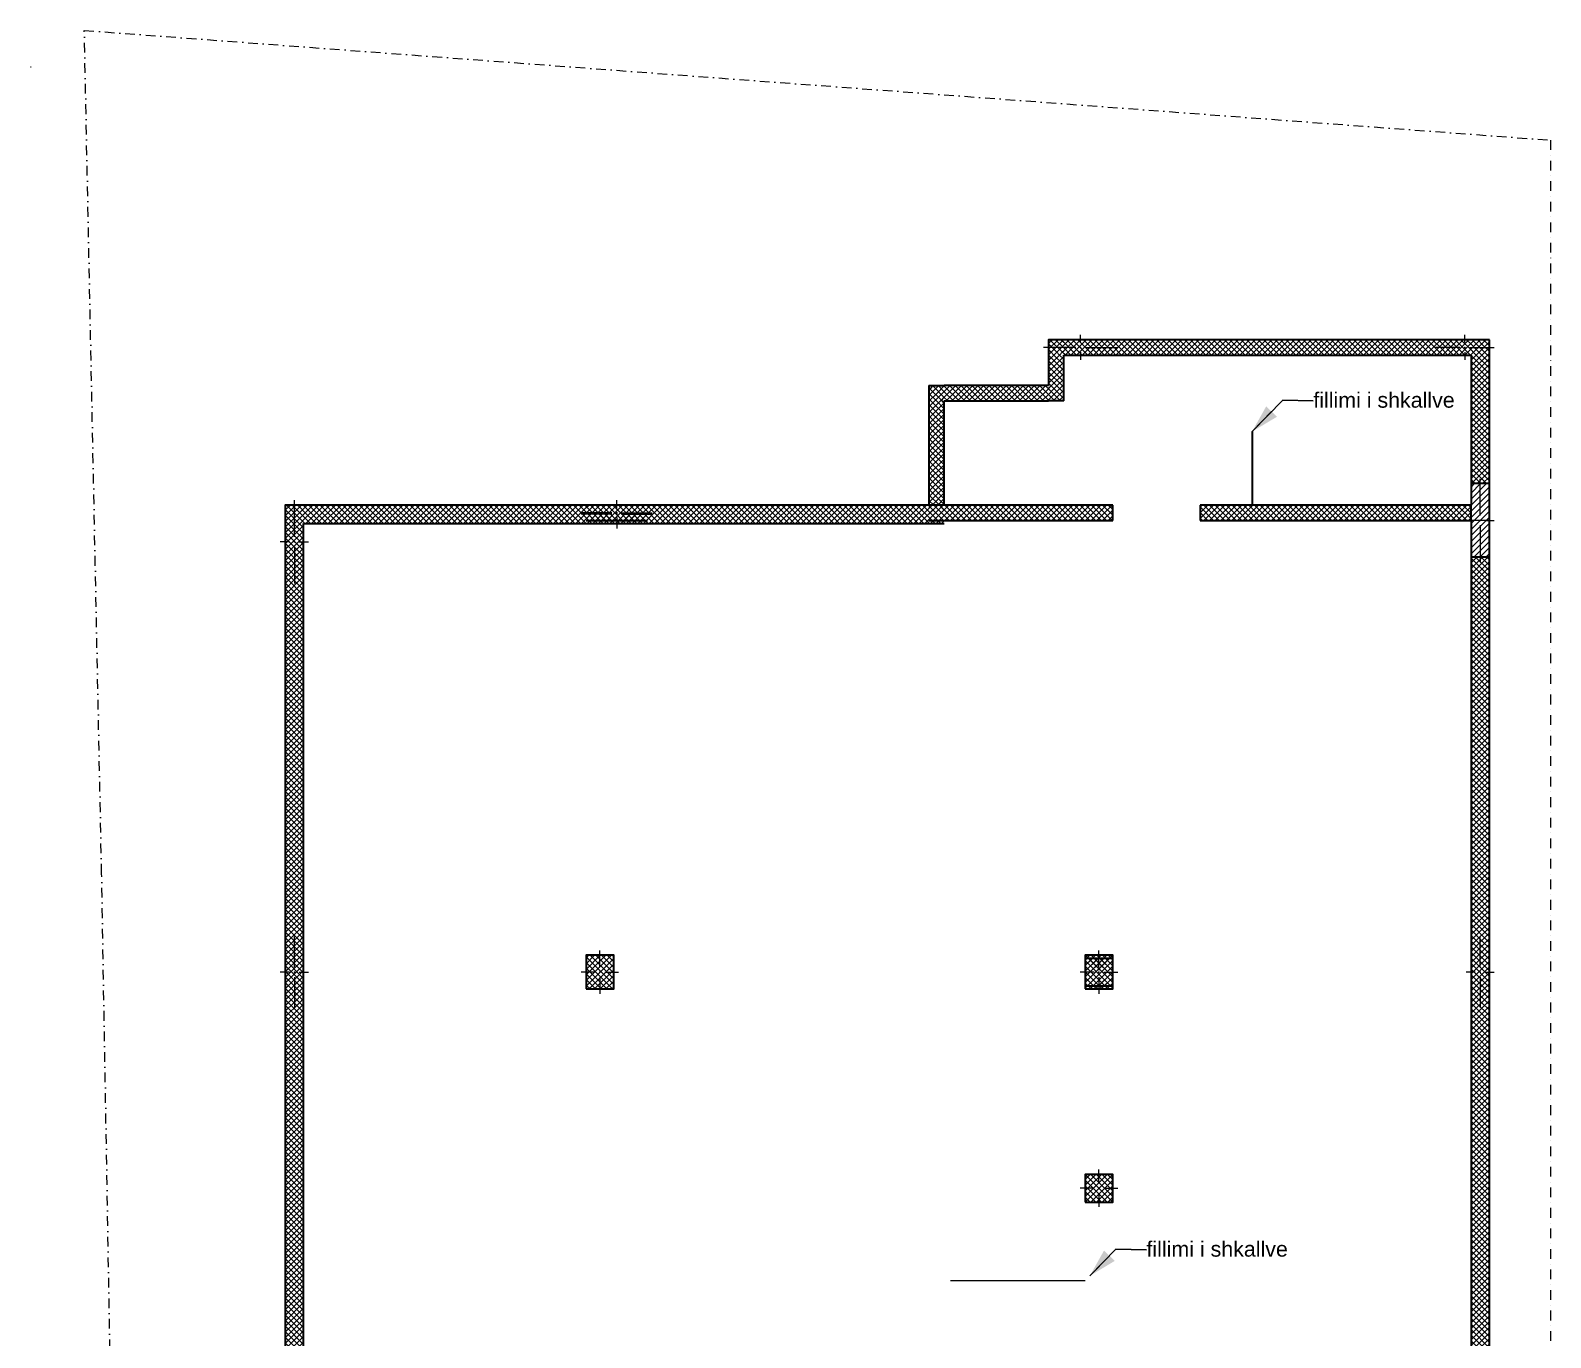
# Model space of a CAD drawing. Header units: millimetres. Extents: x -1565066 to -1540241, y -2848569 to -2781089.
# Drawn here: x -1565066 to -1540241, y -2802430 to -2781089 of the extents above; entities that cross this region are included whole.
import ezdxf

# ---------------------------------------------------------------- set-up
doc = ezdxf.new("R2010")
doc.units = ezdxf.units.MM
doc.header["$MEASUREMENT"] = 0
doc.linetypes.add('Dot & Dashed', pattern=[335.138881, 158.75, -88.194444, 0, -88.194437])
for name, color, linetype, lineweight in [('0_Pen_No__6', 5, 'Continuous', 35), ('2D Drafting - General_Pen_No__101', 252, 'Continuous', 13), ('A - LIFTAT_Pen_No__101', 252, 'Continuous', 13), ('A - Muret_Pen_No__101', 252, 'Continuous', 13), ('A - Muret_Pen_No__22', 8, 'Continuous', 35), ('A - Parcela_Pen_No__20', 1, 'Continuous', 0), ('A - Shtyllat_Pen_No__101', 252, 'Continuous', 13), ('A - Shtyllat_Pen_No__22', 8, 'Continuous', 35), ('Annotation - Label_Pen_No__6', 5, 'Continuous', 35)]:
    doc.layers.add(name, color=color, linetype=linetype, lineweight=lineweight)
for name, color, linetype, lineweight, true_color in [('0_Pen_No__61', 7, 'Continuous', 20, 0x6a6a6a), ('A - Shtyllat_Pen_No__61', 7, 'Continuous', 20, 0x6a6a6a), ('Annotation - Label_Pen_No__4', 7, 'Continuous', 20, 0x029e21), ('Structural - Bearing_Pen_No__88', 7, 'Continuous', 20, 0xfd4435)]:
    doc.layers.add(name, color=color, linetype=linetype, lineweight=lineweight, true_color=true_color)
doc.layers.add('A - Muret', color=7, linetype='Continuous')
doc.layers.add('A - Shtyllat', color=7, linetype='Continuous')
doc.styles.add('GENERATED_STYLE_1', font='arial.ttf')
doc.dimstyles.new('GENERATED_STYLE__1', dxfattribs={"dimtxt": 0.18, "dimasz": 456, "dimexe": 0.18, "dimexo": 0.0625, "dimgap": 0, "dimtad": 0, "dimtih": 1, "dimtoh": 1, "dimdec": 4, "dimzin": 0, "dimdsep": 46, "dimcen": 0.09, "dimadec": 0, "dimazin": 0, "dimtfac": 1, "dimtdec": 4, "dimtmove": 0, "dimatfit": 3, "dimldrblk": 'ARROWHEAD_5', "dimfxl": 0, "dimtolj": 1, "dimtzin": 0, "dimarcsym": 0})
pattern_1 = [(45, (-3432101.99, -2046631.03), (-45.961939, 45.961939), []), (135, (-3432101.99, -2046631.03), (45.961939, 45.961939), [])]

# ---------------------------------------------------------------- blocks, each defined once
blk = doc.blocks.new('Wall_1', base_point=(-1541241, -2786388))
at = {"layer": 'A - Muret_Pen_No__101', "linetype": 'Continuous', "lineweight": 13}
h = blk.add_hatch(dxfattribs=at)
h.set_pattern_fill('Concrete_Block', color=252, style=0, pattern_type=2)
h.set_pattern_definition(pattern_1)
h.paths.add_polyline_path([(-1542041, -2786138), (-1547391, -2786138), (-1547391, -2786388), (-1542041, -2786388)])
at = {"layer": 'A - Muret_Pen_No__22', "color": 8, "linetype": 'Continuous', "lineweight": 35, "flags": 128}
for points in [[(-1542041, -2786138), (-1547391, -2786138)], [(-1547391, -2786388), (-1542041, -2786388)]]:
    blk.add_lwpolyline(points, dxfattribs=at)
blk = doc.blocks.new('Wall_3', base_point=(-1545964, -2788838))
at = {"layer": 'A - Muret_Pen_No__101', "linetype": 'Continuous', "lineweight": 13}
h = blk.add_hatch(dxfattribs=at)
h.set_pattern_fill('Concrete_Block', color=252, style=0, pattern_type=2)
h.set_pattern_definition(pattern_1)
h.paths.add_polyline_path([(-1545964, -2789088), (-1541541, -2789088), (-1541541, -2788838), (-1545964, -2788838)])
at = {"layer": 'A - Muret_Pen_No__22', "color": 8, "linetype": 'Continuous', "lineweight": 35, "flags": 128}
for points in [[(-1541541, -2788838), (-1545964, -2788838)], [(-1545964, -2788838), (-1545964, -2789088)], [(-1541541, -2789088), (-1541541, -2788838)], [(-1545964, -2789088), (-1541541, -2789088)]]:
    blk.add_lwpolyline(points, dxfattribs=at)
blk = doc.blocks.new('Wall_4', base_point=(-1548192, -2787138))
at = {"layer": 'A - Muret_Pen_No__101', "linetype": 'Continuous', "lineweight": 13}
h = blk.add_hatch(dxfattribs=at)
h.set_pattern_fill('Concrete_Block', color=252, style=0, pattern_type=2)
h.set_pattern_definition(pattern_1)
h.paths.add_polyline_path([(-1548442, -2786888), (-1548192, -2786888), (-1548192, -2786388), (-1548441, -2786388), (-1548441, -2786338), (-1548442, -2786338)])
h = blk.add_hatch(dxfattribs=at)
h.set_pattern_fill('Concrete_Block', color=252, style=0, pattern_type=2)
h.set_pattern_definition(pattern_1)
h.paths.add_polyline_path([(-1548442, -2786888), (-1548442, -2787138), (-1548192, -2787138)])
h = blk.add_hatch(dxfattribs=at)
h.set_pattern_fill('Concrete_Block', color=252, style=0, pattern_type=2)
h.set_pattern_definition(pattern_1)
h.paths.add_polyline_path([(-1548442, -2786888), (-1548192, -2787138), (-1548192, -2786888)])
at = {"layer": 'A - Muret_Pen_No__22', "color": 8, "linetype": 'Continuous', "lineweight": 35, "flags": 128}
for points in [[(-1548441, -2786338), (-1548442, -2786338)], [(-1548442, -2786338), (-1548442, -2786888)], [(-1548192, -2787138), (-1548192, -2786388)], [(-1548192, -2787138), (-1548442, -2787138)]]:
    blk.add_lwpolyline(points, dxfattribs=at)
blk = doc.blocks.new('Wall_5', base_point=(-1541241, -2788488))
at = {"layer": 'A - Muret_Pen_No__101', "linetype": 'Continuous', "lineweight": 13}
h = blk.add_hatch(dxfattribs=at)
h.set_pattern_fill('Concrete_Block', color=252, style=0, pattern_type=2)
h.set_pattern_definition(pattern_1)
h.paths.add_polyline_path([(-1541541, -2786388), (-1541541, -2788488), (-1541241, -2788488), (-1541241, -2786388)])
at = {"layer": 'A - Muret_Pen_No__22', "color": 8, "linetype": 'Continuous', "lineweight": 35, "flags": 128}
for points in [[(-1541541, -2786388), (-1541541, -2788488)], [(-1541241, -2788488), (-1541241, -2786388)], [(-1541241, -2788488), (-1541541, -2788488)]]:
    blk.add_lwpolyline(points, dxfattribs=at)
blk = doc.blocks.new('Wall_9', base_point=(-1560905, -2803463))
at = {"layer": 'A - Muret_Pen_No__101', "linetype": 'Continuous', "lineweight": 13}
h = blk.add_hatch(dxfattribs=at)
h.set_pattern_fill('Concrete_Block', color=252, style=0, pattern_type=2)
h.set_pattern_definition(pattern_1)
h.paths.add_polyline_path([(-1560605, -2803463), (-1560605, -2796963), (-1560905, -2796963), (-1560905, -2803463)])
at = {"layer": 'A - Muret_Pen_No__22', "color": 8, "linetype": 'Continuous', "lineweight": 35, "flags": 128}
for points in [[(-1560905, -2796963), (-1560905, -2803463)], [(-1560605, -2803463), (-1560605, -2796963)]]:
    blk.add_lwpolyline(points, dxfattribs=at)
blk = doc.blocks.new('Wall_14', base_point=(-1541241, -2803463))
at = {"layer": 'A - Muret_Pen_No__101', "linetype": 'Continuous', "lineweight": 13}
h = blk.add_hatch(dxfattribs=at)
h.set_pattern_fill('Concrete_Block', color=252, style=0, pattern_type=2)
h.set_pattern_definition(pattern_1)
h.paths.add_polyline_path([(-1541241, -2803463), (-1541241, -2796963), (-1541541, -2796963), (-1541541, -2803463)])
at = {"layer": 'A - Muret_Pen_No__22', "color": 8, "linetype": 'Continuous', "lineweight": 35, "flags": 128}
for points in [[(-1541541, -2796963), (-1541541, -2803463)], [(-1541241, -2803463), (-1541241, -2796963)]]:
    blk.add_lwpolyline(points, dxfattribs=at)
blk = doc.blocks.new('Wall_15', base_point=(-1541241, -2795963))
at = {"layer": 'A - Muret_Pen_No__101', "linetype": 'Continuous', "lineweight": 13}
h = blk.add_hatch(dxfattribs=at)
h.set_pattern_fill('Concrete_Block', color=252, style=0, pattern_type=2)
h.set_pattern_definition(pattern_1)
h.paths.add_polyline_path([(-1541241, -2795963), (-1541241, -2789688), (-1541541, -2789688), (-1541541, -2795963)])
at = {"layer": 'A - Muret_Pen_No__22', "color": 8, "linetype": 'Continuous', "lineweight": 35, "flags": 128}
for points in [[(-1541241, -2789688), (-1541541, -2789688)], [(-1541541, -2789688), (-1541541, -2795963)], [(-1541241, -2795963), (-1541241, -2789688)]]:
    blk.add_lwpolyline(points, dxfattribs=at)
blk = doc.blocks.new('Wall_17', base_point=(-1550392, -2788838))
at = {"layer": 'A - Muret_Pen_No__101', "linetype": 'Continuous', "lineweight": 13}
h = blk.add_hatch(dxfattribs=at)
h.set_pattern_fill('Concrete_Block', color=252, style=0, pattern_type=2)
h.set_pattern_definition(pattern_1)
h.paths.add_polyline_path([(-1550392, -2789088), (-1547392, -2789088), (-1547392, -2788838), (-1550392, -2788838)])
at = {"layer": 'A - Muret_Pen_No__22', "color": 8, "linetype": 'Continuous', "lineweight": 35, "flags": 128}
for points in [[(-1547392, -2788838), (-1550392, -2788838)], [(-1547392, -2789088), (-1547392, -2788838)], [(-1550392, -2789088), (-1547392, -2789088)]]:
    blk.add_lwpolyline(points, dxfattribs=at)
blk = doc.blocks.new('Wall_18', base_point=(-1550392, -2788838))
at = {"layer": 'A - Muret_Pen_No__101', "linetype": 'Continuous', "lineweight": 13}
h = blk.add_hatch(dxfattribs=at)
h.set_pattern_fill('Concrete_Block', color=252, style=0, pattern_type=2)
h.set_pattern_definition(pattern_1)
h.paths.add_polyline_path([(-1550142, -2786888), (-1550392, -2786888), (-1550142, -2787138)])
h = blk.add_hatch(dxfattribs=at)
h.set_pattern_fill('Concrete_Block', color=252, style=0, pattern_type=2)
h.set_pattern_definition(pattern_1)
h.paths.add_polyline_path([(-1550392, -2787138), (-1550142, -2787138), (-1550392, -2786888)])
h = blk.add_hatch(dxfattribs=at)
h.set_pattern_fill('Concrete_Block', color=252, style=0, pattern_type=2)
h.set_pattern_definition(pattern_1)
h.paths.add_polyline_path([(-1550392, -2787138), (-1550392, -2788838), (-1550142, -2788838), (-1550142, -2787138)])
at = {"layer": 'A - Muret_Pen_No__22', "color": 8, "linetype": 'Continuous', "lineweight": 35, "flags": 128}
for points in [[(-1550392, -2786888), (-1550142, -2786888)], [(-1550392, -2786888), (-1550392, -2788838)], [(-1550142, -2788838), (-1550142, -2787138)]]:
    blk.add_lwpolyline(points, dxfattribs=at)
blk = doc.blocks.new('Wall_19', base_point=(-1548192, -2787138))
at = {"layer": 'A - Muret_Pen_No__101', "linetype": 'Continuous', "lineweight": 13}
h = blk.add_hatch(dxfattribs=at)
h.set_pattern_fill('Concrete_Block', color=252, style=0, pattern_type=2)
h.set_pattern_definition(pattern_1)
h.paths.add_polyline_path([(-1550142, -2787138), (-1548442, -2787138), (-1548442, -2786888), (-1550142, -2786888)])
at = {"layer": 'A - Muret_Pen_No__22', "color": 8, "linetype": 'Continuous', "lineweight": 35, "flags": 128}
for points in [[(-1548442, -2786888), (-1550142, -2786888)], [(-1550142, -2787138), (-1548442, -2787138)]]:
    blk.add_lwpolyline(points, dxfattribs=at)
blk = doc.blocks.new('Wall_20', base_point=(-1560905, -2795963))
at = {"layer": 'A - Muret_Pen_No__101', "linetype": 'Continuous', "lineweight": 13}
h = blk.add_hatch(dxfattribs=at)
h.set_pattern_fill('Concrete_Block', color=252, style=0, pattern_type=2)
h.set_pattern_definition(pattern_1)
h.paths.add_polyline_path([(-1560605, -2795963), (-1560605, -2790038), (-1560905, -2790038), (-1560905, -2795963)])
at = {"layer": 'A - Muret_Pen_No__22', "color": 8, "linetype": 'Continuous', "lineweight": 35, "flags": 128}
for points in [[(-1560905, -2790038), (-1560905, -2795963)], [(-1560605, -2795963), (-1560605, -2790038)]]:
    blk.add_lwpolyline(points, dxfattribs=at)
blk = doc.blocks.new('Wall_21', base_point=(-1560655, -2788838))
at = {"layer": 'A - Muret_Pen_No__101', "linetype": 'Continuous', "lineweight": 13}
h = blk.add_hatch(dxfattribs=at)
h.set_pattern_fill('Concrete_Block', color=252, style=0, pattern_type=2)
h.set_pattern_definition(pattern_1)
h.paths.add_polyline_path([(-1555991, -2788838), (-1560605, -2788838), (-1560605, -2789138), (-1555991, -2789138)])
at = {"layer": 'A - Muret_Pen_No__22', "color": 8, "linetype": 'Continuous', "lineweight": 35, "flags": 128}
for points in [[(-1555991, -2788838), (-1560605, -2788838)], [(-1560605, -2789138), (-1555991, -2789138)]]:
    blk.add_lwpolyline(points, dxfattribs=at)
blk = doc.blocks.new('Wall_22', base_point=(-1554991, -2788838))
at = {"layer": 'A - Muret_Pen_No__101', "linetype": 'Continuous', "lineweight": 13}
h = blk.add_hatch(dxfattribs=at)
h.set_pattern_fill('Concrete_Block', color=252, style=0, pattern_type=2)
h.set_pattern_definition(pattern_1)
h.paths.add_polyline_path([(-1554991, -2789138), (-1550142, -2789138), (-1550142, -2788838), (-1554991, -2788838)])
at = {"layer": 'A - Muret_Pen_No__22', "color": 8, "linetype": 'Continuous', "lineweight": 35, "flags": 128}
for points in [[(-1550392, -2788838), (-1554991, -2788838)], [(-1554991, -2789138), (-1550142, -2789138)]]:
    blk.add_lwpolyline(points, dxfattribs=at)
blk = doc.blocks.new('Column_8', base_point=(-1555491, -2788988))
at = {"layer": 'A - Shtyllat_Pen_No__101', "linetype": 'Continuous', "lineweight": 13}
h = blk.add_hatch(dxfattribs=at)
h.set_pattern_fill('Concrete_Block', color=252, style=0, pattern_type=2)
h.set_pattern_definition(pattern_1)
h.paths.add_polyline_path([(-1555991, -2789138), (-1554991, -2789138), (-1554991, -2788838), (-1555991, -2788838)])
at = {"layer": 'A - Shtyllat_Pen_No__101', "color": 252, "linetype": 'Continuous', "lineweight": 13}
for p, q in [((-1555491, -2788908), (-1555491, -2788758)), ((-1555571, -2788988), (-1556071, -2788988)), ((-1555411, -2788988), (-1554911, -2788988)), ((-1555491, -2789068), (-1555491, -2789218))]:
    blk.add_line(p, q, dxfattribs=at)
blk.add_point((-1555491, -2788988), dxfattribs=at)
at = {"layer": 'A - Shtyllat_Pen_No__22', "color": 8, "linetype": 'Continuous', "lineweight": 35, "flags": 128}
for points in [[(-1554991, -2788838), (-1555991, -2788838)], [(-1555991, -2789138), (-1554991, -2789138)]]:
    blk.add_lwpolyline(points, dxfattribs=at)
blk = doc.blocks.new('Column_9', base_point=(-1547616, -2796463))
at = {"layer": 'A - Shtyllat_Pen_No__101', "linetype": 'Continuous', "lineweight": 13}
h = blk.add_hatch(dxfattribs=at)
h.set_pattern_fill('Concrete_Block', color=252, style=0, pattern_type=2)
h.set_pattern_definition(pattern_1)
h.paths.add_polyline_path([(-1547841, -2796688), (-1547391, -2796688), (-1547391, -2796238), (-1547841, -2796238)])
at = {"layer": 'A - Shtyllat_Pen_No__101', "color": 252, "linetype": 'Continuous', "lineweight": 13}
for p, q in [((-1547616, -2796383), (-1547616, -2796158)), ((-1547696, -2796463), (-1547921, -2796463)), ((-1547536, -2796463), (-1547311, -2796463)), ((-1547616, -2796543), (-1547616, -2796768))]:
    blk.add_line(p, q, dxfattribs=at)
blk.add_point((-1547616, -2796463), dxfattribs=at)
at = {"layer": 'A - Shtyllat_Pen_No__22', "color": 8, "linetype": 'Continuous', "lineweight": 35, "flags": 128}
blk.add_lwpolyline([(-1547841, -2796688), (-1547391, -2796688), (-1547391, -2796238), (-1547841, -2796238)], close=True, dxfattribs=at)
blk = doc.blocks.new('Column_10', base_point=(-1541641, -2786263))
at = {"layer": 'A - Shtyllat_Pen_No__101', "linetype": 'Continuous', "lineweight": 13}
h = blk.add_hatch(dxfattribs=at)
h.set_pattern_fill('Concrete_Block', color=252, style=0, pattern_type=2)
h.set_pattern_definition(pattern_1)
h.paths.add_polyline_path([(-1542041, -2786138), (-1542041, -2786388), (-1541541, -2786388), (-1541541, -2786138)])
h = blk.add_hatch(dxfattribs=at)
h.set_pattern_fill('Concrete_Block', color=252, style=0, pattern_type=2)
h.set_pattern_definition(pattern_1)
h.paths.add_polyline_path([(-1541541, -2786138), (-1541541, -2786388), (-1541241, -2786138)])
h = blk.add_hatch(dxfattribs=at)
h.set_pattern_fill('Concrete_Block', color=252, style=0, pattern_type=2)
h.set_pattern_definition(pattern_1)
h.paths.add_polyline_path([(-1541541, -2786388), (-1541241, -2786388), (-1541241, -2786138)])
at = {"layer": 'A - Shtyllat_Pen_No__101', "color": 252, "linetype": 'Continuous', "lineweight": 13}
for p, q in [((-1541721, -2786263), (-1542121, -2786263)), ((-1541641, -2786183), (-1541641, -2786058)), ((-1541561, -2786263), (-1541161, -2786263)), ((-1541641, -2786343), (-1541641, -2786468))]:
    blk.add_line(p, q, dxfattribs=at)
blk.add_point((-1541641, -2786263), dxfattribs=at)
at = {"layer": 'A - Shtyllat_Pen_No__22', "color": 8, "linetype": 'Continuous', "lineweight": 35, "flags": 128}
for points in [[(-1541541, -2786138), (-1542041, -2786138)], [(-1541241, -2786138), (-1541541, -2786138)], [(-1541241, -2786388), (-1541241, -2786138)], [(-1542041, -2786388), (-1541541, -2786388)]]:
    blk.add_lwpolyline(points, dxfattribs=at)
blk = doc.blocks.new('Column_12', base_point=(-1547916, -2786263))
at = {"layer": 'A - Shtyllat_Pen_No__101', "linetype": 'Continuous', "lineweight": 13}
h = blk.add_hatch(dxfattribs=at)
h.set_pattern_fill('Concrete_Block', color=252, style=0, pattern_type=2)
h.set_pattern_definition(pattern_1)
h.paths.add_polyline_path([(-1548441, -2786138), (-1548441, -2786338), (-1548192, -2786338), (-1548192, -2786138)])
h = blk.add_hatch(dxfattribs=at)
h.set_pattern_fill('Concrete_Block', color=252, style=0, pattern_type=2)
h.set_pattern_definition(pattern_1)
h.paths.add_polyline_path([(-1548192, -2786338), (-1548192, -2786388), (-1547391, -2786388), (-1547391, -2786138), (-1548192, -2786138)])
h = blk.add_hatch(dxfattribs=at)
h.set_pattern_fill('Concrete_Block', color=252, style=0, pattern_type=2)
h.set_pattern_definition(pattern_1)
h.paths.add_polyline_path([(-1548192, -2786338), (-1548441, -2786338), (-1548441, -2786388), (-1548192, -2786388)])
at = {"layer": 'A - Shtyllat_Pen_No__101', "color": 252, "linetype": 'Continuous', "lineweight": 13}
for p, q in [((-1547996, -2786263), (-1548521, -2786263)), ((-1547916, -2786183), (-1547916, -2786058)), ((-1547836, -2786263), (-1547311, -2786263)), ((-1547916, -2786343), (-1547916, -2786468))]:
    blk.add_line(p, q, dxfattribs=at)
blk.add_point((-1547916, -2786263), dxfattribs=at)
at = {"layer": 'A - Shtyllat_Pen_No__22', "color": 8, "linetype": 'Continuous', "lineweight": 35, "flags": 128}
for points in [[(-1548192, -2786138), (-1548441, -2786138), (-1548441, -2786338)], [(-1547391, -2786138), (-1548192, -2786138)], [(-1548192, -2786388), (-1547391, -2786388)]]:
    blk.add_lwpolyline(points, dxfattribs=at)
blk = doc.blocks.new('Column_15', base_point=(-1560755, -2789438))
at = {"layer": 'A - Shtyllat_Pen_No__101', "linetype": 'Continuous', "lineweight": 13}
h = blk.add_hatch(dxfattribs=at)
h.set_pattern_fill('Concrete_Block', color=252, style=0, pattern_type=2)
h.set_pattern_definition(pattern_1)
h.paths.add_polyline_path([(-1560905, -2788838), (-1560905, -2790038), (-1560605, -2790038), (-1560605, -2789138), (-1560655, -2789138), (-1560655, -2788838)])
h = blk.add_hatch(dxfattribs=at)
h.set_pattern_fill('Concrete_Block', color=252, style=0, pattern_type=2)
h.set_pattern_definition(pattern_1)
h.paths.add_polyline_path([(-1560655, -2788838), (-1560655, -2789138), (-1560605, -2789138), (-1560605, -2788838)])
at = {"layer": 'A - Shtyllat_Pen_No__101', "color": 252, "linetype": 'Continuous', "lineweight": 13}
for p, q in [((-1560755, -2789358), (-1560755, -2788758)), ((-1560835, -2789438), (-1560985, -2789438)), ((-1560755, -2789518), (-1560755, -2790118)), ((-1560675, -2789438), (-1560525, -2789438))]:
    blk.add_line(p, q, dxfattribs=at)
blk.add_point((-1560755, -2789438), dxfattribs=at)
at = {"layer": 'A - Shtyllat_Pen_No__22', "color": 8, "linetype": 'Continuous', "lineweight": 35, "flags": 128}
for points in [[(-1560655, -2788838), (-1560905, -2788838), (-1560905, -2790038)], [(-1560605, -2788838), (-1560655, -2788838)], [(-1560605, -2790038), (-1560605, -2789138)]]:
    blk.add_lwpolyline(points, dxfattribs=at)
blk = doc.blocks.new('Column_16', base_point=(-1560755, -2796463))
at = {"layer": 'A - Shtyllat_Pen_No__101', "linetype": 'Continuous', "lineweight": 13}
h = blk.add_hatch(dxfattribs=at)
h.set_pattern_fill('Concrete_Block', color=252, style=0, pattern_type=2)
h.set_pattern_definition(pattern_1)
h.paths.add_polyline_path([(-1560905, -2796963), (-1560605, -2796963), (-1560605, -2795963), (-1560905, -2795963)])
at = {"layer": 'A - Shtyllat_Pen_No__101', "color": 252, "linetype": 'Continuous', "lineweight": 13}
for p, q in [((-1560755, -2796383), (-1560755, -2795883)), ((-1560835, -2796463), (-1560985, -2796463)), ((-1560675, -2796463), (-1560525, -2796463)), ((-1560755, -2796543), (-1560755, -2797043))]:
    blk.add_line(p, q, dxfattribs=at)
blk.add_point((-1560755, -2796463), dxfattribs=at)
at = {"layer": 'A - Shtyllat_Pen_No__22', "color": 8, "linetype": 'Continuous', "lineweight": 35, "flags": 128}
for points in [[(-1560905, -2795963), (-1560905, -2796963)], [(-1560605, -2796963), (-1560605, -2795963)]]:
    blk.add_lwpolyline(points, dxfattribs=at)
blk = doc.blocks.new('Column_18', base_point=(-1541391, -2789088))
at = {"layer": 'A - Shtyllat_Pen_No__101', "linetype": 'Continuous', "lineweight": 13}
h = blk.add_hatch(dxfattribs=at)
h.set_pattern_fill('Fire_Proofing', color=252, style=0, pattern_type=2)
h.set_pattern_definition([(45, (-3432101.99, -2046631.03), (-49.4974738, 49.4974738), [])])
h.paths.add_polyline_path([(-1541541, -2789088), (-1541541, -2789688), (-1541241, -2789688), (-1541241, -2788488), (-1541541, -2788488), (-1541541, -2788838)])
at = {"layer": 'A - Shtyllat_Pen_No__101', "color": 252, "linetype": 'Continuous', "lineweight": 13}
for p, q in [((-1541391, -2789008), (-1541391, -2788408)), ((-1541471, -2789088), (-1541621, -2789088)), ((-1541391, -2789168), (-1541391, -2789768)), ((-1541311, -2789088), (-1541161, -2789088))]:
    blk.add_line(p, q, dxfattribs=at)
blk.add_point((-1541391, -2789088), dxfattribs=at)
at = {"layer": 'A - Shtyllat_Pen_No__22', "color": 8, "linetype": 'Continuous', "lineweight": 35, "flags": 128}
for points in [[(-1541541, -2788488), (-1541541, -2788838)], [(-1541241, -2789688), (-1541241, -2788488)], [(-1541541, -2789088), (-1541541, -2789688)]]:
    blk.add_lwpolyline(points, dxfattribs=at)
blk = doc.blocks.new('Column_25', base_point=(-1541391, -2796463))
at = {"layer": 'A - Shtyllat_Pen_No__101', "linetype": 'Continuous', "lineweight": 13}
h = blk.add_hatch(dxfattribs=at)
h.set_pattern_fill('Concrete_Block', color=252, style=0, pattern_type=2)
h.set_pattern_definition(pattern_1)
h.paths.add_polyline_path([(-1541541, -2796963), (-1541241, -2796963), (-1541241, -2795963), (-1541541, -2795963)])
at = {"layer": 'A - Shtyllat_Pen_No__101', "color": 252, "linetype": 'Continuous', "lineweight": 13}
for p, q in [((-1541391, -2796383), (-1541391, -2795883)), ((-1541471, -2796463), (-1541621, -2796463)), ((-1541311, -2796463), (-1541161, -2796463)), ((-1541391, -2796543), (-1541391, -2797043))]:
    blk.add_line(p, q, dxfattribs=at)
blk.add_point((-1541391, -2796463), dxfattribs=at)
at = {"layer": 'A - Shtyllat_Pen_No__22', "color": 8, "linetype": 'Continuous', "lineweight": 35, "flags": 128}
for points in [[(-1541541, -2795963), (-1541541, -2796963)], [(-1541241, -2796963), (-1541241, -2795963)]]:
    blk.add_lwpolyline(points, dxfattribs=at)
blk = doc.blocks.new('Column_36', base_point=(-1555766, -2796463))
at = {"layer": 'A - Shtyllat_Pen_No__101', "linetype": 'Continuous', "lineweight": 13}
h = blk.add_hatch(dxfattribs=at)
h.set_pattern_fill('Concrete_Block', color=252, style=0, pattern_type=2)
h.set_pattern_definition(pattern_1)
h.paths.add_polyline_path([(-1555991, -2796738), (-1555541, -2796738), (-1555541, -2796188), (-1555991, -2796188)])
at = {"layer": 'A - Shtyllat_Pen_No__101', "color": 252, "linetype": 'Continuous', "lineweight": 13}
for p, q in [((-1555766, -2796383), (-1555766, -2796108)), ((-1555846, -2796463), (-1556071, -2796463)), ((-1555686, -2796463), (-1555461, -2796463)), ((-1555766, -2796543), (-1555766, -2796818))]:
    blk.add_line(p, q, dxfattribs=at)
blk.add_point((-1555766, -2796463), dxfattribs=at)
at = {"layer": 'A - Shtyllat_Pen_No__22', "color": 8, "linetype": 'Continuous', "lineweight": 35, "flags": 128}
blk.add_lwpolyline([(-1555991, -2796738), (-1555541, -2796738), (-1555541, -2796188), (-1555991, -2796188)], close=True, dxfattribs=at)
blk = doc.blocks.new('Column_37', base_point=(-1555491, -2788963))
at = {"layer": 'A - Shtyllat_Pen_No__101', "linetype": 'Continuous', "lineweight": 13}
h = blk.add_hatch(dxfattribs=at)
h.set_pattern_fill('Concrete_Block', color=252, style=0, pattern_type=2)
h.set_pattern_definition(pattern_1)
h.paths.add_polyline_path([(-1555991, -2788838), (-1555991, -2789088), (-1554991, -2789088), (-1554991, -2788838)])
at = {"layer": 'A - Shtyllat_Pen_No__101', "color": 252, "linetype": 'Continuous', "lineweight": 13}
for p, q in [((-1555491, -2788883), (-1555491, -2788758)), ((-1555571, -2788963), (-1556071, -2788963)), ((-1555411, -2788963), (-1554911, -2788963)), ((-1555491, -2789043), (-1555491, -2789168))]:
    blk.add_line(p, q, dxfattribs=at)
blk.add_point((-1555491, -2788963), dxfattribs=at)
at = {"layer": 'A - Shtyllat_Pen_No__22', "color": 8, "linetype": 'Continuous', "lineweight": 35, "flags": 128}
for points in [[(-1554991, -2788838), (-1555991, -2788838)], [(-1555991, -2789088), (-1554991, -2789088)]]:
    blk.add_lwpolyline(points, dxfattribs=at)
blk = doc.blocks.new('Column_38', base_point=(-1547616, -2796463))
at = {"layer": 'A - Shtyllat_Pen_No__101', "linetype": 'Continuous', "lineweight": 13}
h = blk.add_hatch(dxfattribs=at)
h.set_pattern_fill('Concrete_Block', color=252, style=0, pattern_type=2)
h.set_pattern_definition(pattern_1)
h.paths.add_polyline_path([(-1547841, -2796738), (-1547391, -2796738), (-1547391, -2796188), (-1547841, -2796188)])
at = {"layer": 'A - Shtyllat_Pen_No__101', "color": 252, "linetype": 'Continuous', "lineweight": 13}
for p, q in [((-1547616, -2796383), (-1547616, -2796108)), ((-1547696, -2796463), (-1547921, -2796463)), ((-1547536, -2796463), (-1547311, -2796463)), ((-1547616, -2796543), (-1547616, -2796818))]:
    blk.add_line(p, q, dxfattribs=at)
blk.add_point((-1547616, -2796463), dxfattribs=at)
at = {"layer": 'A - Shtyllat_Pen_No__22', "color": 8, "linetype": 'Continuous', "lineweight": 35, "flags": 128}
blk.add_lwpolyline([(-1547841, -2796738), (-1547391, -2796738), (-1547391, -2796188), (-1547841, -2796188)], close=True, dxfattribs=at)
blk = doc.blocks.new('Column_39', base_point=(-1541641, -2786263))
at = {"layer": 'A - Shtyllat_Pen_No__101', "linetype": 'Continuous', "lineweight": 13}
h = blk.add_hatch(dxfattribs=at)
h.set_pattern_fill('Concrete_Block', color=252, style=0, pattern_type=2)
h.set_pattern_definition(pattern_1)
h.paths.add_polyline_path([(-1542041, -2786138), (-1542041, -2786388), (-1541541, -2786388), (-1541541, -2786138)])
h = blk.add_hatch(dxfattribs=at)
h.set_pattern_fill('Concrete_Block', color=252, style=0, pattern_type=2)
h.set_pattern_definition(pattern_1)
h.paths.add_polyline_path([(-1541541, -2786138), (-1541541, -2786388), (-1541241, -2786138)])
h = blk.add_hatch(dxfattribs=at)
h.set_pattern_fill('Concrete_Block', color=252, style=0, pattern_type=2)
h.set_pattern_definition(pattern_1)
h.paths.add_polyline_path([(-1541541, -2786388), (-1541241, -2786388), (-1541241, -2786138)])
at = {"layer": 'A - Shtyllat_Pen_No__101', "color": 252, "linetype": 'Continuous', "lineweight": 13}
for p, q in [((-1541721, -2786263), (-1542121, -2786263)), ((-1541641, -2786183), (-1541641, -2786058)), ((-1541561, -2786263), (-1541161, -2786263)), ((-1541641, -2786343), (-1541641, -2786468))]:
    blk.add_line(p, q, dxfattribs=at)
blk.add_point((-1541641, -2786263), dxfattribs=at)
at = {"layer": 'A - Shtyllat_Pen_No__22', "color": 8, "linetype": 'Continuous', "lineweight": 35, "flags": 128}
for points in [[(-1541541, -2786138), (-1542041, -2786138)], [(-1541241, -2786138), (-1541541, -2786138)], [(-1541241, -2786388), (-1541241, -2786138)], [(-1542041, -2786388), (-1541541, -2786388)]]:
    blk.add_lwpolyline(points, dxfattribs=at)
blk = doc.blocks.new('Column_40', base_point=(-1547916, -2786263))
at = {"layer": 'A - Shtyllat_Pen_No__101', "linetype": 'Continuous', "lineweight": 13}
h = blk.add_hatch(dxfattribs=at)
h.set_pattern_fill('Concrete_Block', color=252, style=0, pattern_type=2)
h.set_pattern_definition(pattern_1)
h.paths.add_polyline_path([(-1548441, -2786138), (-1548441, -2786338), (-1548192, -2786338), (-1548192, -2786138)])
h = blk.add_hatch(dxfattribs=at)
h.set_pattern_fill('Concrete_Block', color=252, style=0, pattern_type=2)
h.set_pattern_definition(pattern_1)
h.paths.add_polyline_path([(-1548192, -2786338), (-1548192, -2786388), (-1547391, -2786388), (-1547391, -2786138), (-1548192, -2786138)])
h = blk.add_hatch(dxfattribs=at)
h.set_pattern_fill('Concrete_Block', color=252, style=0, pattern_type=2)
h.set_pattern_definition(pattern_1)
h.paths.add_polyline_path([(-1548192, -2786338), (-1548441, -2786338), (-1548441, -2786388), (-1548192, -2786388)])
at = {"layer": 'A - Shtyllat_Pen_No__101', "color": 252, "linetype": 'Continuous', "lineweight": 13}
for p, q in [((-1547996, -2786263), (-1548521, -2786263)), ((-1547916, -2786183), (-1547916, -2786058)), ((-1547836, -2786263), (-1547311, -2786263)), ((-1547916, -2786343), (-1547916, -2786468))]:
    blk.add_line(p, q, dxfattribs=at)
blk.add_point((-1547916, -2786263), dxfattribs=at)
at = {"layer": 'A - Shtyllat_Pen_No__22', "color": 8, "linetype": 'Continuous', "lineweight": 35, "flags": 128}
for points in [[(-1548192, -2786138), (-1548441, -2786138), (-1548441, -2786338)], [(-1547391, -2786138), (-1548192, -2786138)], [(-1548192, -2786388), (-1547391, -2786388)]]:
    blk.add_lwpolyline(points, dxfattribs=at)
blk = doc.blocks.new('Column_42', base_point=(-1547616, -2799992))
at = {"layer": 'A - Shtyllat_Pen_No__101', "linetype": 'Continuous', "lineweight": 13}
h = blk.add_hatch(dxfattribs=at)
h.set_pattern_fill('Concrete_Block', color=252, style=0, pattern_type=2)
h.set_pattern_definition(pattern_1)
h.paths.add_polyline_path([(-1547841, -2800217), (-1547391, -2800217), (-1547391, -2799767), (-1547841, -2799767)])
at = {"layer": 'A - Shtyllat_Pen_No__101', "color": 252, "linetype": 'Continuous', "lineweight": 13}
for p, q in [((-1547616, -2799912), (-1547616, -2799687)), ((-1547696, -2799992), (-1547921, -2799992)), ((-1547616, -2800072), (-1547616, -2800297)), ((-1547536, -2799992), (-1547311, -2799992))]:
    blk.add_line(p, q, dxfattribs=at)
blk.add_point((-1547616, -2799992), dxfattribs=at)
at = {"layer": 'A - Shtyllat_Pen_No__22', "color": 8, "linetype": 'Continuous', "lineweight": 35, "flags": 128}
blk.add_lwpolyline([(-1547841, -2800217), (-1547391, -2800217), (-1547391, -2799767), (-1547841, -2799767)], close=True, dxfattribs=at)
blk = doc.blocks.new('ARROWHEAD_5')
at = {"linetype": 'Continuous', "lineweight": 0}
blk.add_hatch(color=0, dxfattribs=at).paths.add_polyline_path([(-1, 0.2679), (0, 0), (-1, -0.2679)])
at = {"color": 0, "linetype": 'Continuous', "lineweight": 0}
blk.add_line((0, 0), (-1, 0), dxfattribs=at)

msp = doc.modelspace()

# ---------------------------------------------------------------- linework, layer by layer
at = {"layer": '0_Pen_No__6', "color": 5, "linetype": 'Continuous', "lineweight": 35}
msp.add_lwpolyline([(-1545116, -2787638), (-1545116, -2788838)], dxfattribs=at)
at = {"layer": '0_Pen_No__61', "color": 251, "linetype": 'Continuous', "lineweight": 20, "true_color": 0x6a6a6a}
for p, q in [((-1548442, -2786888), (-1548441, -2786138)), ((-1541241, -2786138), (-1541241, -2789088)), ((-1550392, -2788838), (-1550392, -2786888)), ((-1550392, -2786888), (-1548442, -2786888)), ((-1541241, -2789088), (-1545714, -2789088)), ((-1541241, -2789088), (-1541241, -2792066))]:
    msp.add_line(p, q, dxfattribs=at)
at = {"layer": '2D Drafting - General_Pen_No__101', "color": 252, "linetype": 'Continuous', "lineweight": 13}
msp.add_line((-1565053, -2781690), (-1565066, -2781689), dxfattribs=at)
at = {"layer": 'A - LIFTAT_Pen_No__101', "color": 252, "linetype": 'Continuous', "lineweight": 13}
for points in [[(-1549743, -2787138), (-1549626, -2787138)], [(-1549626, -2787138), (-1548478, -2787138)], [(-1549275, -2787138), (-1549626, -2787138)], [(-1549463, -2787116), (-1549463, -2787138)], [(-1549463, -2787138), (-1549463, -2787117)], [(-1549275, -2787138), (-1549275, -2787116)], [(-1549275, -2787117), (-1549275, -2787138)], [(-1548493, -2788838), (-1548502, -2788838)], [(-1548220, -2788838), (-1548230, -2788838)]]:
    msp.add_lwpolyline(points, dxfattribs=at)
at = {"layer": 'A - Parcela_Pen_No__20', "color": 1, "linetype": 'Dot & Dashed', "lineweight": 0}
msp.add_lwpolyline([(-1540241, -2845752), (-1561700, -2848569), (-1562274, -2839444), (-1563451, -2820719), (-1563903, -2794855), (-1564186, -2781089), (-1540241, -2782881)], close=True, dxfattribs=at)
at = {"layer": 'A - Shtyllat_Pen_No__61', "color": 251, "linetype": 'Continuous', "lineweight": 20, "true_color": 0x6a6a6a}
msp.add_line((-1550041, -2801498), (-1547841, -2801498), dxfattribs=at)
at = {"layer": 'Structural - Bearing_Pen_No__88', "color": 20, "linetype": 'Continuous', "lineweight": 20, "true_color": 0xfd4435}
msp.add_line((-1545116, -2788838), (-1545116, -2787638), dxfattribs=at)

# ---------------------------------------------------------------- block references
at = {"layer": 'A - Muret', "color": 8, "lineweight": 35}
for name, p in [('Wall_1', (-1541241, -2786388)), ('Wall_4', (-1548192, -2787138)), ('Wall_5', (-1541241, -2788488)), ('Wall_18', (-1550392, -2788838)), ('Wall_19', (-1548192, -2787138)), ('Wall_21', (-1560655, -2788838)), ('Wall_22', (-1554991, -2788838)), ('Wall_17', (-1550392, -2788838)), ('Wall_3', (-1545964, -2788838)), ('Wall_15', (-1541241, -2795963)), ('Wall_20', (-1560905, -2795963)), ('Wall_9', (-1560905, -2803463)), ('Wall_14', (-1541241, -2803463))]:
    msp.add_blockref(name, p, dxfattribs=at)
at = {"layer": 'A - Shtyllat', "color": 8, "lineweight": 35}
for name, p in [('Column_12', (-1547916, -2786263)), ('Column_40', (-1547916, -2786263)), ('Column_10', (-1541641, -2786263)), ('Column_39', (-1541641, -2786263)), ('Column_18', (-1541391, -2789088)), ('Column_15', (-1560755, -2789438)), ('Column_8', (-1555491, -2788988)), ('Column_37', (-1555491, -2788963)), ('Column_16', (-1560755, -2796463)), ('Column_25', (-1541391, -2796463)), ('Column_36', (-1555766, -2796463)), ('Column_38', (-1547616, -2796463)), ('Column_9', (-1547616, -2796463)), ('Column_42', (-1547616, -2799992))]:
    msp.add_blockref(name, p, dxfattribs=at)

# ---------------------------------------------------------------- texts
at = {"layer": 'Annotation - Label_Pen_No__4', "color": 104, "linetype": 'Continuous', "lineweight": 20, "true_color": 0x029e21, "char_height": 250, "attachment_point": 4, "style": 'GENERATED_STYLE_1'}
for insert in [(-1544116, -2787125), (-1546841, -2800985)]:
    msp.add_mtext('\\A1;{\\pql;\\fArial|b0|i0|c0|p0;\\W1.000000;fillimi i shkallve}', dxfattribs=dict(at, insert=insert))

# ---------------------------------------------------------------- leaders
at = {"layer": 'Annotation - Label_Pen_No__6', "color": 5, "linetype": 'Continuous', "lineweight": 35, "annotation_type": 0, "has_hookline": 1, "hookline_direction": 0, "text_width": 2290}
for points in [[(-1545116, -2787638), (-1544616, -2787125), (-1544116, -2787138)], [(-1547764, -2801420), (-1547341, -2800985), (-1546841, -2800998)]]:
    msp.add_leader(points, dimstyle='GENERATED_STYLE__1', dxfattribs=at)

doc.saveas('drawing.dxf')
